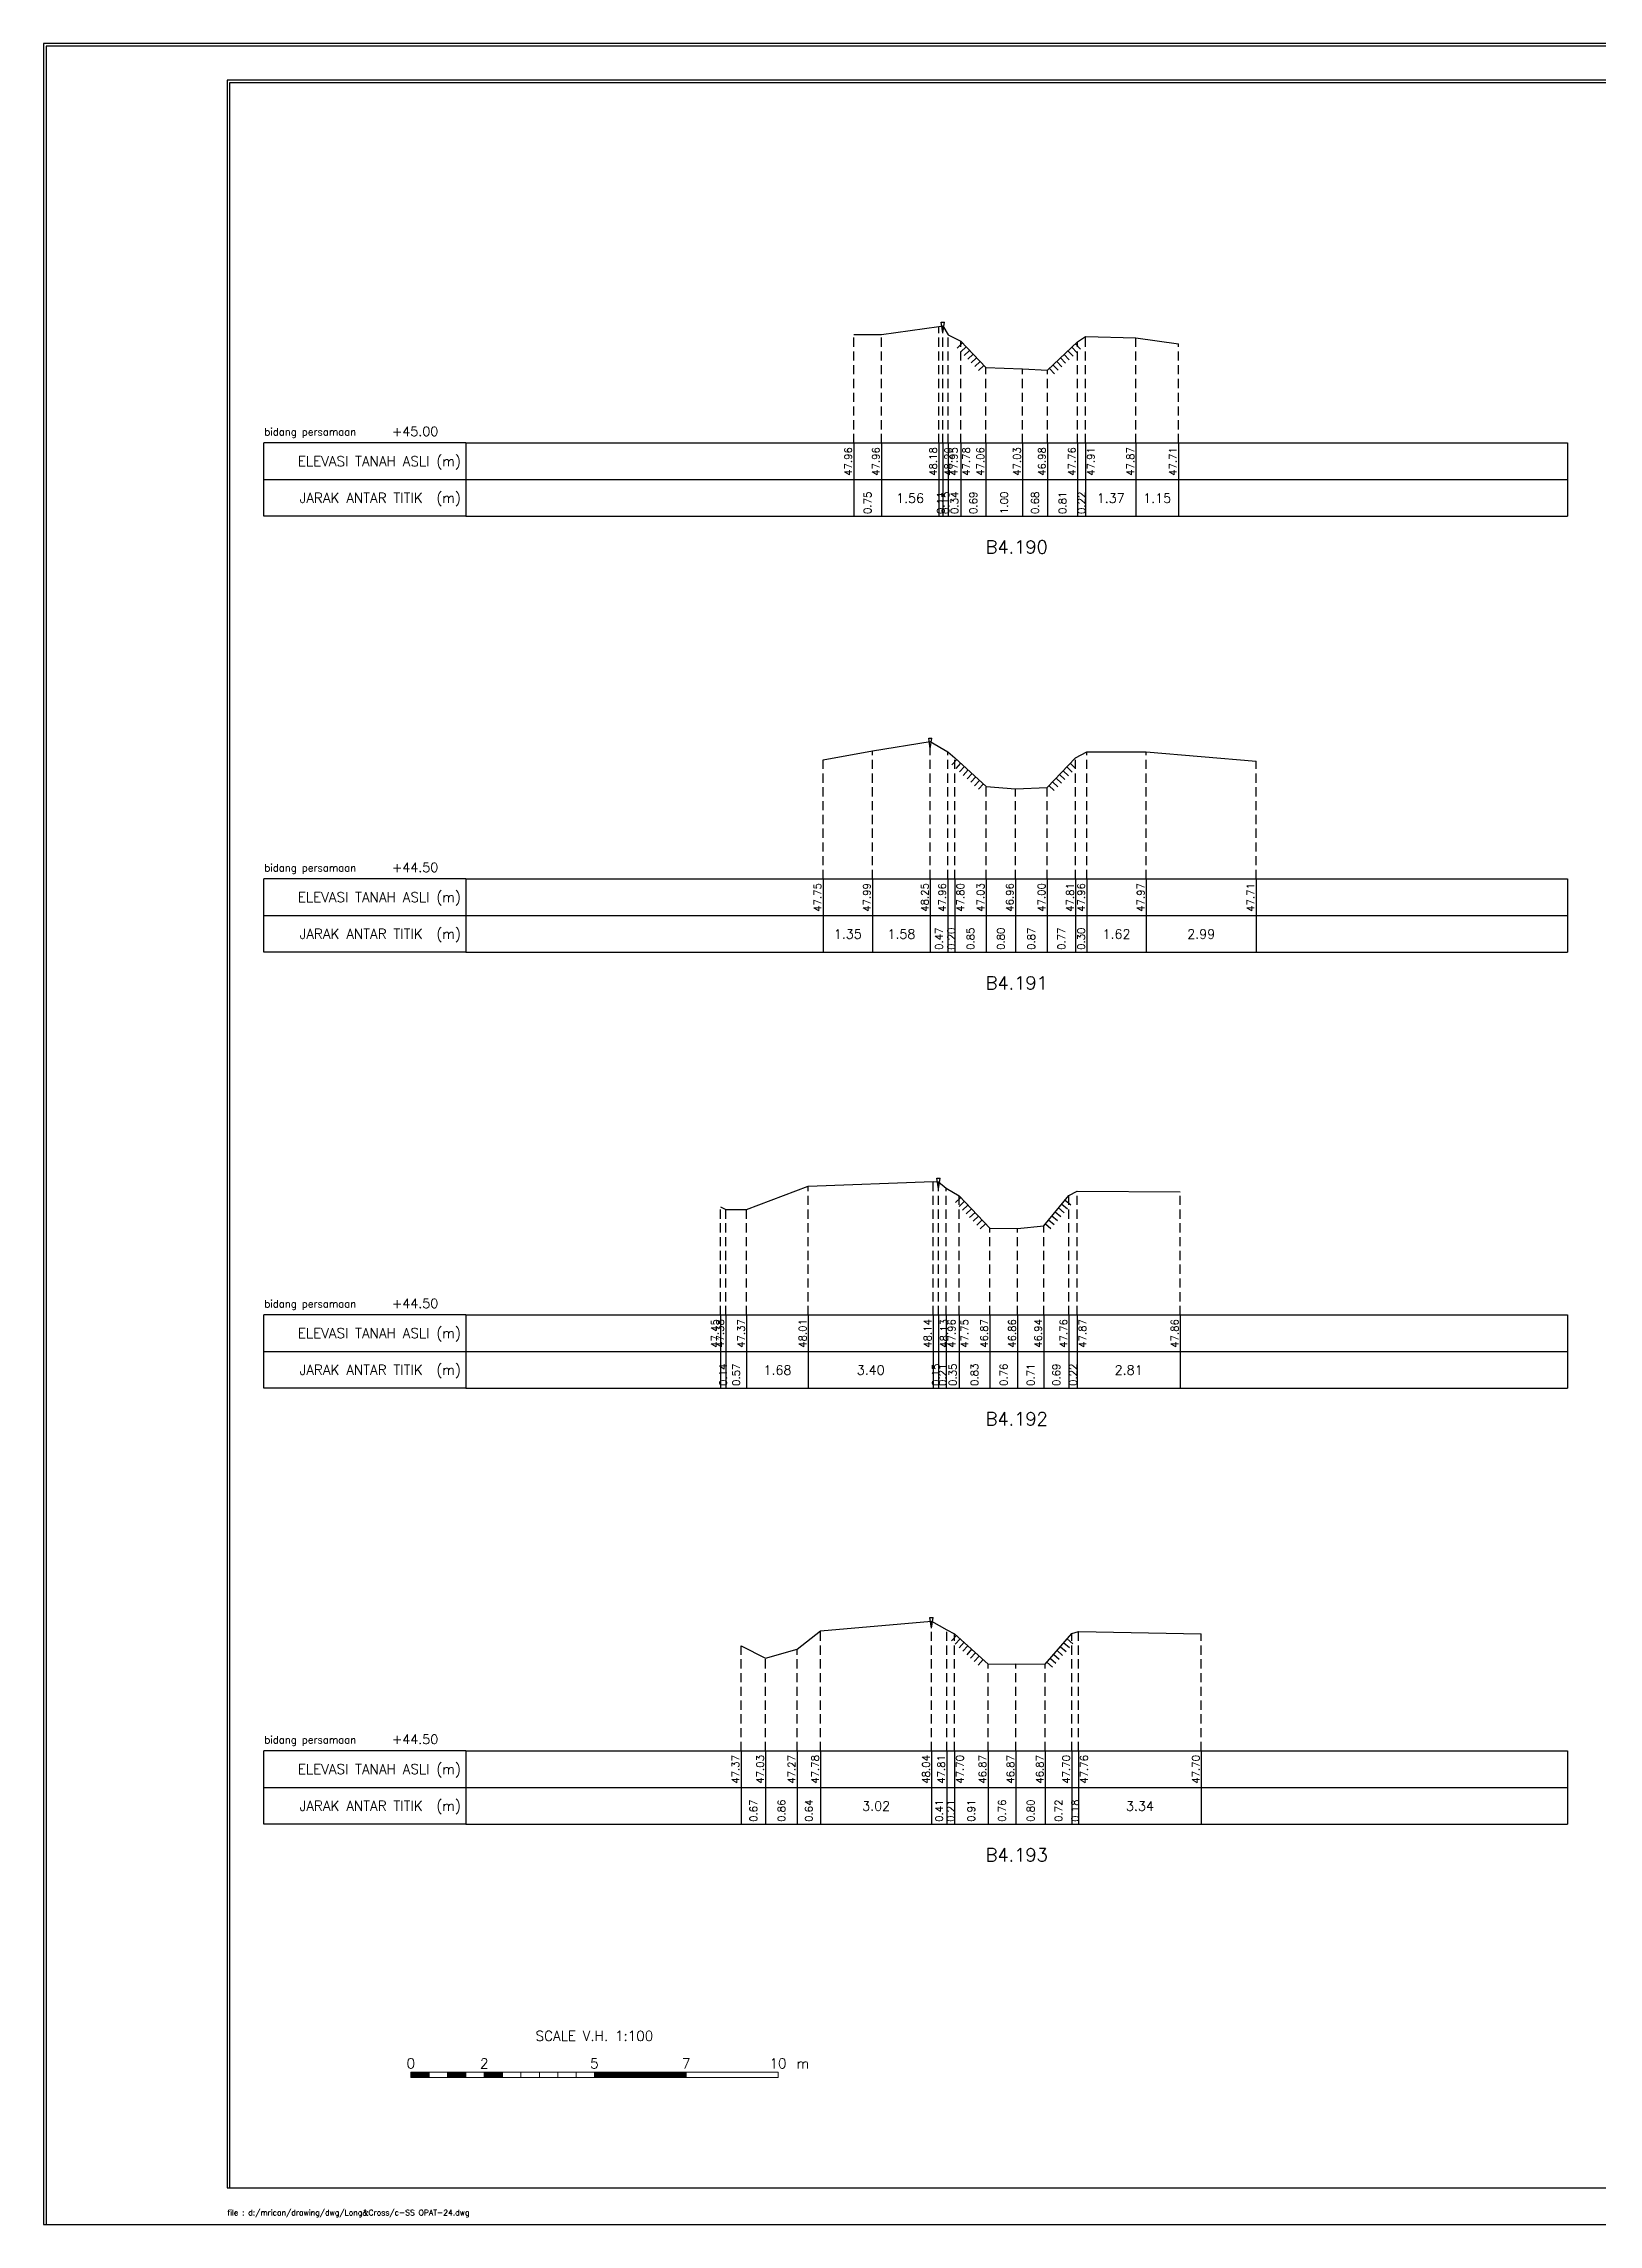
# Model space of a CAD drawing. Header units: inches. Extents: x -11 to 3175, y -842 to -783.
# Drawn here: x 1973 to 2015.3, y -842 to -782.6 of the extents above; entities that cross this region are included whole.
import ezdxf
from ezdxf.enums import TextEntityAlignment as Align

# ---------------------------------------------------------------- set-up
doc = ezdxf.new("R2010")
doc.units = ezdxf.units.IN
doc.header["$MEASUREMENT"] = 0
doc.linetypes.add('DASHED2', pattern=[0.375, 0.25, -0.125])
doc.layers.add('KOP', color=7, linetype='Continuous')
doc.layers.add('pelengkap', color=7, linetype='Continuous')
doc.styles.add('ARIAL', font='arial.ttf')
doc.styles.add('battang01', font='arial.ttf')
doc.styles.add('L100', font='simplex.shx', dxfattribs={"height": 0.254})
doc.styles.add('L140', font='simplex.shx', dxfattribs={"height": 0.356})
doc.styles.add('L60', font='simplex.shx', dxfattribs={"height": 0.152})
doc.styles.add('L80', font='simplex.shx', dxfattribs={"height": 0.203})
doc.styles.add('ROMANS-N', font='ROMANS.SHX', dxfattribs={"width": 0.8})
doc.styles.add('SONDU', font='arial.ttf')
doc.styles.get("Standard").update_dxf_attribs({"font": 'simplex.shx'})
doc.styles.add('STYLE1', font='arial.ttf', dxfattribs={"height": 0.2})

# ---------------------------------------------------------------- blocks, each defined once
blk = doc.blocks.new('kop')
at = {"layer": 'KOP'}
h = blk.add_hatch(color=3, dxfattribs=at)
h.paths.add_polyline_path([(609.87, 69.8), (591.81, 69.8), (591.81, 51.91), (609.87, 51.91)])
h.paths.add_polyline_path([(592.1, 52.25), (592.1, 69.5), (609.53, 69.5), (609.53, 52.25)], flags=16)
edge = h.paths.add_edge_path(flags=0)
edge.add_line((608.87, 52.91), (601.67, 52.91))
edge.add_ellipse((597.68, 52.92), major_axis=(2.82, 2.82), ratio=1, start_angle=314.84704, end_angle=495.15296)
edge.add_line((593.69, 52.91), (592.76, 52.91))
edge.add_line((592.76, 52.91), (592.76, 58.63))
edge.add_line((592.76, 58.63), (595.43, 58.63))
edge.add_ellipse((595.43, 63.37), major_axis=(-3.35, 3.35), ratio=1, start_angle=135, end_angle=315)
edge.add_line((595.43, 68.11), (595.43, 68.84))
edge.add_line((595.43, 68.84), (601.65, 68.84))
edge.add_line((601.65, 68.84), (601.65, 58.59))
edge.add_ellipse((604.86, 58.63), major_axis=(2.26, 2.26), ratio=1, start_angle=135.57378, end_angle=315)
edge.add_line((608.06, 58.63), (608.87, 58.63))
edge.add_line((608.87, 58.63), (608.87, 52.91))
h = blk.add_hatch(dxfattribs=at)
h.set_pattern_fill('ANSI31', color=21)
h.paths.add_polyline_path([(609.53, 69.5), (592.1, 69.5), (592.1, 52.25), (609.53, 52.25)])
edge = h.paths.add_edge_path(flags=16)
edge.add_line((608.06, 58.63), (608.87, 58.63))
edge.add_line((608.87, 58.63), (608.87, 52.91))
edge.add_line((608.87, 52.91), (601.67, 52.91))
edge.add_ellipse((597.68, 52.92), major_axis=(-2.82, 2.82), ratio=1, start_angle=224.84704, end_angle=405.15296)
edge.add_line((593.69, 52.91), (592.76, 52.91))
edge.add_line((592.76, 52.91), (592.76, 58.63))
edge.add_line((592.76, 58.63), (595.43, 58.63))
edge.add_ellipse((595.43, 63.37), major_axis=(-3.35, 3.35), ratio=1, start_angle=135, end_angle=315)
edge.add_line((595.43, 68.11), (595.43, 68.84))
edge.add_line((595.43, 68.84), (601.65, 68.84))
edge.add_line((601.65, 68.84), (601.65, 58.59))
edge.add_ellipse((604.86, 58.63), major_axis=(-2.26, 2.26), ratio=1, start_angle=45.57378, end_angle=225)
h = blk.add_hatch(color=3, dxfattribs=at)
edge = h.paths.add_edge_path()
edge.add_line((601.65, 68.84), (595.43, 68.84))
edge.add_line((595.43, 68.84), (595.43, 68.11))
edge.add_ellipse((595.43, 63.37), major_axis=(-3.35, 3.35), ratio=1, start_angle=135, end_angle=315, ccw=False)
edge.add_line((595.43, 58.63), (592.76, 58.63))
edge.add_line((592.76, 58.63), (592.76, 52.91))
edge.add_line((592.76, 52.91), (593.69, 52.91))
edge.add_ellipse((597.68, 52.92), major_axis=(-2.82, 2.82), ratio=1, start_angle=-135.15296, end_angle=45.15296, ccw=False)
edge.add_line((601.67, 52.91), (608.87, 52.91))
edge.add_line((608.87, 52.91), (608.87, 58.63))
edge.add_line((608.87, 58.63), (608.06, 58.63))
edge.add_ellipse((604.86, 58.63), major_axis=(2.26, 2.26), ratio=1, start_angle=134.42622, end_angle=315, ccw=False)
edge.add_line((601.65, 58.66), (601.65, 68.84))
h = blk.add_hatch(dxfattribs=at)
h.set_pattern_fill('ANSI31', color=41)
h.paths.add_polyline_path([(595.59, 25.44), (591.99, 25.44), (591.99, 22.12), (595.59, 22.12)])
h.paths.add_polyline_path([(594.83, 23.8), (595.49, 22.51), (594.95, 22.51), (594.37, 23.59), (594.37, 22.51), (593.85, 22.51), (593.85, 24.73), (593.24, 22.51), (592.84, 22.51), (592.12, 25.05), (592.67, 25.05), (593.03, 23.54), (593.41, 25.05), (594.37, 25.05), (594.37, 23.99), (594.89, 25.05), (595.46, 25.05)], flags=16)
at = {"color": 2}
blk.add_lwpolyline([(-49.29, -9.99), (790.69, -9.99), (790.69, 583.29), (-49.29, 583.29)], close=True, dxfattribs=at)
at = {"color": 6}
blk.add_lwpolyline([(0.65, 0), (780.7, 0), (780.7, 573.3), (0.65, 573.3)], close=True, dxfattribs=at)
at = {"layer": 'KOP', "color": 5}
for p, q in [((590.8, 70.96), (590.8, 29.98)), ((590.8, 70.96), (780.7, 70.96)), ((400.9, 29.98), (400.9, 0)), ((400.9, 29.98), (590.8, 29.98)), ((590.8, 29.98), (590.8, 0))]:
    blk.add_line(p, q, dxfattribs=at)
at = {"layer": 'KOP', "color": 3}
for p, q in [((591.81, 69.8), (609.87, 69.8)), ((591.81, 51.91), (591.81, 69.8)), ((592.1, 69.5), (609.53, 69.5)), ((592.1, 52.25), (592.1, 69.5)), ((595.43, 68.84), (595.43, 68.11)), ((595.43, 68.84), (601.65, 68.84)), ((601.65, 58.59), (601.65, 68.84)), ((609.53, 69.5), (609.53, 52.25)), ((609.87, 69.8), (609.87, 51.91)), ((592.76, 52.91), (592.76, 58.63)), ((595.43, 58.63), (592.76, 58.63)), ((608.87, 58.63), (608.06, 58.63)), ((608.87, 58.63), (608.87, 52.91)), ((609.87, 51.91), (591.81, 51.91)), ((609.53, 52.25), (592.1, 52.25)), ((593.69, 52.91), (592.76, 52.91)), ((608.87, 52.91), (601.67, 52.91)), ((720.73, 43.98), (780.7, 43.98)), ((720.73, 36.98), (780.7, 36.98)), ((415.9, 29.98), (415.9, 0)), ((430.89, 29.98), (430.89, 0)), ((545.83, 29.98), (545.83, 0)), ((560.82, 29.98), (560.82, 0)), ((575.81, 29.98), (575.81, 0)), ((655.77, 29.98), (655.77, 11.99)), ((675.76, 29.98), (675.76, 0)), ((705.74, 29.98), (705.74, 0)), ((400.9, 24.99), (590.8, 24.99)), ((655.77, 23.99), (720.73, 23.99)), ((720.73, 23.99), (780.7, 23.99)), ((400.9, 19.99), (590.8, 19.99)), ((655.77, 17.99), (720.73, 17.99)), ((720.73, 17.99), (780.7, 17.99)), ((740.72, 17.99), (740.72, 0)), ((400.9, 14.99), (590.8, 14.99)), ((590.8, 6), (720.73, 6))]:
    blk.add_line(p, q, dxfattribs=at)
at = {"layer": 'KOP', "color": 4}
for p, q in [((610.79, 70.96), (610.79, 50.97)), ((720.73, 70.96), (720.73, 0)), ((590.8, 50.97), (720.73, 50.97)), ((720.73, 50.97), (780.7, 50.97)), ((590.8, 29.98), (720.73, 29.98)), ((720.73, 29.98), (780.7, 29.98)), ((590.8, 11.99), (720.73, 11.99))]:
    blk.add_line(p, q, dxfattribs=at)
at = {"layer": 'KOP', "color": 41}
blk.add_line((595.59, 22.12), (591.99, 22.12), dxfattribs=at)
for points in [[(591.99, 25.44), (595.59, 25.44)], [(592.12, 25.05), (592.67, 25.05)], [(592.12, 25.05), (592.84, 22.51)], [(592.2, 25.44), (592.42, 25.44)], [(592.63, 25.44), (592.84, 25.44)], [(592.67, 25.05), (593.03, 23.54), (593.41, 25.05)], [(593.05, 25.44), (593.26, 25.44)], [(593.24, 22.51), (593.85, 24.73)], [(593.41, 25.05), (594.37, 25.05)], [(593.48, 25.44), (593.69, 25.44)], [(593.85, 22.51), (593.85, 24.73)], [(593.9, 25.44), (594.11, 25.44)], [(594.32, 25.44), (594.53, 25.44)], [(594.37, 25.05), (594.37, 23.99)], [(594.37, 23.99), (594.89, 25.05)], [(594.75, 25.44), (594.96, 25.44)], [(594.83, 23.8), (595.46, 25.05)], [(594.83, 23.8), (595.49, 22.51)], [(594.89, 25.05), (595.46, 25.05)], [(595.17, 25.44), (595.38, 25.44)], [(592.84, 22.51), (593.24, 22.51)], [(593.85, 22.51), (594.37, 22.51)], [(594.95, 22.51), (594.37, 23.59)], [(594.37, 23.59), (594.37, 22.51)], [(594.95, 22.51), (595.49, 22.51)]]:
    blk.add_lwpolyline(points, dxfattribs=at)
at = {"layer": 'KOP', "color": 42}
for points in [[(592.2, 29.11), (592.2, 25.44)], [(592.54, 29.11), (592.54, 25.44)], [(592.96, 29.11), (592.96, 25.44)], [(593.38, 29.11), (593.38, 25.44)], [(593.81, 29.11), (593.81, 25.44)], [(594.23, 29.11), (594.23, 25.44)], [(594.65, 29.11), (594.65, 25.44)], [(595.08, 29.11), (595.08, 25.44)], [(595.5, 29.11), (595.5, 25.44)]]:
    blk.add_lwpolyline(points, dxfattribs=at)
at = {"layer": 'KOP', "color": 3}
for centre, major_axis, start_param, end_param in [((595.43, 63.37), (-3.35, 3.35), 2.356194, 5.497787), ((597.68, 52.92), (-2.82, 2.82), 3.924321, 7.071253), ((604.86, 58.63), (-2.26, 2.26), 0.785398, 3.926991)]:
    blk.add_ellipse(centre, major_axis=major_axis, ratio=1, start_param=start_param, end_param=end_param, dxfattribs=at)
at = {"layer": 'KOP', "color": 5, "style": 'SONDU'}
for s, height, width, p, p2 in [('MINISTRY OF PUBLIC WORKS AND HOUSING', 3.4982, 0.971049, (612.49, 65.4), (715.58, 65.4)), ('DIRECTORATE GENERAL OF WATER RESOURCES', 2.7485, 1.100714, (612.33, 60.62), (715.42, 60.62)), ('DIRECTORATE OF IRRIGATION AND LOWLAND', 1.9989, 1.638753, (612.52, 56.15), (715.75, 56.15))]:
    blk.add_text(s, height=height, dxfattribs=dict(at, width=width)).set_placement(p, p2, align=Align.FIT)
at = {"layer": 'KOP', "color": 3, "style": 'ROMANS-N', "width": 1.832261}
blk.add_text('Jalan Pattimura No. 20 Kebayoran Baru, Jakarta Selatan', height=1.2493, dxfattribs=at).set_placement((612.79, 53.07), (715.58, 53.07), align=Align.FIT)
at = {"layer": 'KOP', "color": 5, "style": 'ARIAL'}
blk.add_text('Subject:', height=3.252, dxfattribs=at).set_placement((593.75, 45.87))
at = {"layer": 'KOP', "color": 3}
for s, height, style, p in [('Scheme', 1.999, 'battang01', (722.75, 46.66)), (':', 2, 'battang01', (740.37, 46.56)), ('D.I MRICAN', 1.999, 'battang01', (742.66, 46.66)), ('District', 1.999, 'battang01', (722.68, 39.97)), ('KEDIRI', 1.999, 'battang01', (742.66, 39.66)), (':', 2, 'battang01', (740.38, 39.87)), ('Province', 1.999, 'battang01', (722.75, 32.66)), (':', 2, 'battang01', (740.37, 32.57)), ('EAST JAVA', 1.999, 'battang01', (742.66, 32.66)), ('Prepared by', 1.9989, 'battang01', (657.14, 25.79)), ('No. of Sheet ', 1.9989, 'battang01', (722.52, 26.68)), (':', 2, 'battang01', (740.38, 25.62)), ('in joint venture with:', 1.2493, 'SONDU', (597.56, 21.07)), ('Checked by', 1.999, 'battang01', (657.14, 19.79)), ('Register', 1.999, 'battang01', (722.52, 20.02)), (':', 2, 'battang01', (740.36, 19.92)), ('Team Leader', 1.9989, 'battang01', (657.14, 13.79)), ('Yoo, Kang-Keun', 1.9989, 'battang01', (677.26, 13.79)), ('Date :', 1.999, 'battang01', (722.52, 13.49)), ('No. of Contract :', 1.9989, 'battang01', (743.52, 13.49)), ('No.', 2, 'STYLE1', (404.73, 6.99)), ('Date', 2, 'STYLE1', (417.78, 6.99)), ('Revised', 2, 'STYLE1', (483.04, 7.17)), ('Drawn', 2, 'STYLE1', (550.92, 7.18)), ('Checked', 2, 'STYLE1', (562.62, 7.11)), ('Approv.', 2, 'STYLE1', (578.86, 7.21)), ('Acknowledge by', 1.9989, 'battang01', (592.18, 7.8)), (':', 2, 'battang01', (612.76, 7.81)), ('Approved by', 1.9989, 'battang01', (592.18, 1.8)), (':', 2, 'battang01', (612.81, 1.77)), ('Directorate of Irrigations and Lowlands', 1.9989, 'battang01', (614.08, 1.59))]:
    blk.add_text(s, height=height, dxfattribs=dict(at, style=style)).set_placement(p)
at = {"layer": 'KOP', "color": 6, "style": 'SONDU'}
blk.add_text('PT. VIRAMA KARYA (Persero)', height=2.5809, dxfattribs=at).set_placement((597.36, 26.15))
at = {"layer": 'KOP', "color": 42, "style": 'SONDU'}
blk.add_text('VIRAMA', height=0.942, dxfattribs=at).set_placement((591.3, 21.04))
at = {"layer": 'KOP', "color": 4, "style": 'SONDU'}
for s, p in [('Korean Rural Community Corporation', (592.02, 18.86)), ('PT. Wiratman', (592.02, 16.86)), ('PT. Terasis Erojaya', (591.94, 12.59)), ('PT. Tuah Agung Anugrah', (592, 14.73))]:
    blk.add_text(s, height=1.4992, dxfattribs=at).set_placement(p)
at = {"layer": 'KOP', "color": 3, "insert": (719.86, 60.77), "char_height": 2.4987, "width": 61.4394, "attachment_point": 4, "style": 'SONDU'}
blk.add_mtext('\\pi1.9124;Project Preparation Consultant (PPC)\\P\\pi3.0493;Firm For Develompent of the Mrican \\P\\pi7.7731;Irrigation System In East Java', dxfattribs=at)
at = {"layer": 'KOP', "color": 2, "insert": (597.57, 24.25), "char_height": 0.9995, "width": 48.7181, "attachment_point": 1, "style": 'SONDU'}
blk.add_mtext('Jl. Hang Tuah Raya No.26, Kebayoran Baru Jakarta Selatan 12120 Indonesia', dxfattribs=at)
blk = doc.blocks.new('*X6')
at = {"color": 0}
for p, q in [((20000, 6250), (25000, 6250)), ((20000, 6200), (25000, 6200)), ((20000, 6150), (25000, 6150)), ((20000, 6100), (25000, 6100)), ((20000, 6050), (25000, 6050))]:
    blk.add_line(p, q, dxfattribs=at)
blk = doc.blocks.new('*X5')
at = {"color": 0}
for p, q in [((14000, 6250), (15000, 6250)), ((14000, 6200), (15000, 6200)), ((14000, 6150), (15000, 6150)), ((14000, 6100), (15000, 6100)), ((14000, 6050), (15000, 6050))]:
    blk.add_line(p, q, dxfattribs=at)
blk = doc.blocks.new('*X3')
at = {"color": 0}
for p, q in [((10000, 6250), (11000, 6250)), ((10000, 6200), (11000, 6200)), ((10000, 6150), (11000, 6150)), ((10000, 6100), (11000, 6100)), ((10000, 6050), (11000, 6050))]:
    blk.add_line(p, q, dxfattribs=at)
blk = doc.blocks.new('*X4')
at = {"color": 0}
for p, q in [((12000, 6250), (13000, 6250)), ((12000, 6200), (13000, 6200)), ((12000, 6150), (13000, 6150)), ((12000, 6100), (13000, 6100)), ((12000, 6050), (13000, 6050))]:
    blk.add_line(p, q, dxfattribs=at)
blk = doc.blocks.new('c100')
at = {"color": 2}
blk.add_lwpolyline([(-5, -1), (79.1, -1), (79.1, 58.4), (-5, 58.4)], close=True, dxfattribs=at)
at = {"color": 6}
blk.add_lwpolyline([(0, 0), (78.1, 0), (78.1, 57.4), (0, 57.4)], close=True, dxfattribs=at)
at = {"color": 3, "lineweight": 0}
for points in [[(5, 3), (5.5, 3), (5.5, 3.15), (5, 3.15)], [(5.5, 3), (6, 3), (6, 3.15), (5.5, 3.15)], [(6, 3), (6.5, 3), (6.5, 3.15), (6, 3.15)], [(6.5, 3), (7, 3), (7, 3.15), (6.5, 3.15)], [(7, 3), (7.5, 3), (7.5, 3.15), (7, 3.15)], [(7.5, 3), (8, 3), (8, 3.15), (7.5, 3.15)], [(8, 3), (8.5, 3), (8.5, 3.15), (8, 3.15)], [(8.5, 3), (9, 3), (9, 3.15), (8.5, 3.15)], [(9, 3), (9.5, 3), (9.5, 3.15), (9, 3.15)], [(9.5, 3), (10, 3), (10, 3.15), (9.5, 3.15)], [(10, 3), (12.5, 3), (12.5, 3.15), (10, 3.15)], [(12.5, 3), (15, 3), (15, 3.15), (12.5, 3.15)]]:
    blk.add_lwpolyline(points, close=True, dxfattribs=at)
at = {"color": 1, "lineweight": 0, "xscale": 0.0005, "yscale": 0.0005, "zscale": 0.0005}
for name in ['*X3', '*X4', '*X5', '*X6']:
    blk.add_blockref(name, (0, 0), dxfattribs=at)
at = {"color": 3}
for s, p in [('SCALE V.H. 1:100', (10, 4)), ('0', (5, 3.25)), ('2', (7, 3.25)), ('5', (10, 3.25)), ('7', (12.5, 3.25)), ('10', (15, 3.25))]:
    blk.add_text(s, height=0.27, dxfattribs=at).set_placement(p, align=Align.CENTER)
blk.add_text('m', height=0.27, dxfattribs=at).set_placement((15.5, 3.25))
blk = doc.blocks.new('das2')
at = {"color": 5, "linetype": 'Continuous'}
for q in [(0, 1), (17.75, 1)]:
    blk.add_line((2.75, 1), q, dxfattribs=at)
at = {"color": 3, "linetype": 'Continuous'}
for p, q in [((2.75, 1), (2.75, 0)), ((17.75, 1), (17.75, 0)), ((0, 0.5), (17.75, 0.5)), ((2.75, 0), (0, 0)), ((2.75, 0), (17.75, 0))]:
    blk.add_line(p, q, dxfattribs=at)
blk.add_lwpolyline([(0, 0), (0, 1)], dxfattribs=at)
blk.add_text('bidang persamaan', height=0.1, dxfattribs=at).set_placement((0.005, 1.1))
at = {"color": 5, "linetype": 'Continuous'}
for s, p in [('ELEVASI TANAH ASLI (m)', (2.683, 0.683)), ('JARAK ANTAR TITIK  (m)', (2.683, 0.183))]:
    blk.add_text(s, height=0.135, dxfattribs=at).set_placement(p, align=Align.RIGHT)
blk = doc.blocks.new('gbrpatok')
at = {"color": 2, "linetype": 'Continuous'}
for p, q in [((-0.00045, 0.00096), (0.00045, 0.00096)), ((0, -0.00196), (-0.00045, 0.00096)), ((0, -0.00196), (0.00045, 0.00096))]:
    blk.add_line(p, q, dxfattribs=at)

msp = doc.modelspace()

# ---------------------------------------------------------------- linework, layer by layer
at = {"color": 2, "linetype": 'Continuous', "lineweight": -3}
for p, q in [((1995.063, -790.526), (1995.816, -790.525)), ((1995.816, -790.525), (1997.375, -790.306)), ((1997.375, -790.306), (1997.489, -790.286)), ((1997.489, -790.286), (1997.636, -790.53)), ((1997.636, -790.53), (1997.976, -790.703)), ((2001.153, -790.723), (2001.373, -790.575)), ((2001.373, -790.575), (2002.748, -790.61)), ((2002.748, -790.61), (2003.903, -790.773)), ((1997.976, -790.703), (1998.661, -791.425)), ((2000.338, -791.499), (2001.153, -790.723)), ((1998.661, -791.425), (1999.661, -791.458)), ((1999.661, -791.458), (2000.338, -791.499)), ((1994.225, -802.106), (1995.572, -801.867)), ((1995.572, -801.867), (1997.148, -801.611)), ((1997.148, -801.611), (1997.621, -801.894)), ((1997.621, -801.894), (1997.818, -802.053)), ((2001.103, -802.052), (2001.407, -801.893)), ((2001.407, -801.893), (2003.029, -801.887)), ((2003.029, -801.887), (2006.021, -802.143)), ((1997.818, -802.053), (1998.669, -802.831)), ((2000.33, -802.859), (2001.103, -802.052)), ((1998.669, -802.831), (1999.465, -802.896)), ((1999.465, -802.896), (2000.33, -802.859)), ((1992.146, -814.361), (1993.824, -813.722)), ((1993.824, -813.722), (1997.227, -813.593)), ((1997.227, -813.593), (1997.372, -813.599)), ((1997.372, -813.599), (1997.582, -813.776)), ((1997.582, -813.776), (1997.932, -813.981)), ((1991.432, -814.288), (1991.576, -814.357)), ((1991.576, -814.357), (1992.146, -814.361)), ((1997.932, -813.981), (1998.764, -814.861)), ((2000.235, -814.798), (2000.924, -813.977)), ((2000.924, -813.977), (2001.143, -813.859)), ((2001.143, -813.859), (2003.954, -813.878)), ((1998.764, -814.861), (1999.525, -814.877)), ((1999.525, -814.877), (2000.235, -814.798)), ((1994.161, -825.832), (1997.183, -825.568)), ((1997.183, -825.568), (1997.595, -825.802)), ((1991.995, -826.237), (1992.663, -826.581)), ((1993.52, -826.336), (1994.161, -825.832)), ((1997.595, -825.802), (1997.807, -825.91)), ((1997.807, -825.91), (1998.72, -826.742)), ((2000.279, -826.741), (2001, -825.907)), ((2001, -825.907), (2001.185, -825.848)), ((2001.185, -825.848), (2004.528, -825.91)), ((1992.663, -826.581), (1993.52, -826.336)), ((1998.72, -826.742), (1999.48, -826.736)), ((1999.48, -826.736), (2000.279, -826.741))]:
    msp.add_line(p, q, dxfattribs=at)
at = {"color": 1, "linetype": 'DASHED2', "lineweight": -3}
for p, q in [((1995.063, -793.483), (1995.063, -790.526)), ((1995.816, -793.483), (1995.816, -790.525)), ((1997.375, -793.483), (1997.375, -790.306)), ((1997.489, -793.483), (1997.489, -790.286)), ((1997.636, -793.483), (1997.636, -790.53)), ((2001.373, -793.483), (2001.373, -790.575)), ((2002.748, -793.483), (2002.748, -790.61)), ((1997.976, -793.483), (1997.976, -790.703)), ((2001.153, -793.483), (2001.153, -790.723)), ((2003.903, -793.483), (2003.903, -790.773)), ((1998.661, -793.483), (1998.661, -791.425)), ((1999.661, -793.483), (1999.661, -791.458)), ((2000.338, -793.483), (2000.338, -791.499)), ((1995.572, -805.357), (1995.572, -801.867)), ((1997.148, -805.357), (1997.148, -801.611)), ((1997.621, -805.357), (1997.621, -801.894)), ((2001.407, -805.357), (2001.407, -801.893)), ((2003.029, -805.357), (2003.029, -801.887)), ((1994.225, -805.357), (1994.225, -802.106)), ((1997.818, -805.357), (1997.818, -802.053)), ((2001.103, -805.357), (2001.103, -802.052)), ((2006.021, -805.357), (2006.021, -802.143)), ((1998.669, -805.357), (1998.669, -802.831)), ((1999.465, -805.357), (1999.465, -802.896)), ((2000.33, -805.357), (2000.33, -802.859)), ((1993.824, -817.233), (1993.824, -813.722)), ((1997.227, -817.233), (1997.227, -813.593)), ((1997.372, -817.233), (1997.372, -813.599)), ((1997.582, -817.233), (1997.582, -813.776)), ((1991.432, -817.233), (1991.432, -814.288)), ((1991.576, -817.233), (1991.576, -814.357)), ((1992.146, -817.233), (1992.146, -814.361)), ((1997.932, -817.233), (1997.932, -813.981)), ((2000.924, -817.233), (2000.924, -813.977)), ((2001.143, -817.233), (2001.143, -813.859)), ((2003.954, -817.233), (2003.954, -813.878)), ((1998.764, -817.233), (1998.764, -814.861)), ((1999.525, -817.233), (1999.525, -814.877)), ((2000.235, -817.233), (2000.235, -814.798)), ((1997.183, -829.107), (1997.183, -825.568)), ((1991.995, -829.107), (1991.995, -826.237)), ((1994.161, -829.107), (1994.161, -825.832)), ((1997.595, -829.107), (1997.595, -825.802)), ((1997.807, -829.107), (1997.807, -825.91)), ((2001, -829.107), (2001, -825.907)), ((2001.185, -829.107), (2001.185, -825.848)), ((2004.528, -829.107), (2004.528, -825.91)), ((1992.663, -829.107), (1992.663, -826.581)), ((1993.52, -829.107), (1993.52, -826.336)), ((1998.72, -829.107), (1998.72, -826.742)), ((1999.48, -829.107), (1999.48, -826.736)), ((2000.279, -829.107), (2000.279, -826.741))]:
    msp.add_line(p, q, dxfattribs=at)
at = {"color": 1, "linetype": 'Continuous', "lineweight": -3}
for p, q in [((1995.063, -793.483), (1995.063, -795.483)), ((1995.816, -793.483), (1995.816, -795.483)), ((1997.375, -793.483), (1997.375, -795.483)), ((1997.489, -793.483), (1997.489, -795.483)), ((1997.636, -793.483), (1997.636, -795.483)), ((1997.976, -793.483), (1997.976, -795.483)), ((1998.661, -793.483), (1998.661, -795.483)), ((1999.661, -793.483), (1999.661, -795.483)), ((2000.338, -793.483), (2000.338, -795.483)), ((2001.153, -793.483), (2001.153, -795.483)), ((2001.373, -793.483), (2001.373, -795.483)), ((2002.748, -793.483), (2002.748, -795.483)), ((2003.903, -793.483), (2003.903, -795.483)), ((1994.225, -805.357), (1994.225, -807.357)), ((1995.572, -805.357), (1995.572, -807.357)), ((1997.148, -805.357), (1997.148, -807.357)), ((1997.621, -805.357), (1997.621, -807.357)), ((1997.818, -805.357), (1997.818, -807.357)), ((1998.669, -805.357), (1998.669, -807.357)), ((1999.465, -805.357), (1999.465, -807.357)), ((2000.33, -805.357), (2000.33, -807.357)), ((2001.103, -805.357), (2001.103, -807.357)), ((2001.407, -805.357), (2001.407, -807.357)), ((2003.029, -805.357), (2003.029, -807.357)), ((2006.021, -805.357), (2006.021, -807.357)), ((1991.432, -817.233), (1991.432, -819.233)), ((1991.576, -817.233), (1991.576, -819.233)), ((1992.146, -817.233), (1992.146, -819.233)), ((1993.824, -817.233), (1993.824, -819.233)), ((1997.227, -817.233), (1997.227, -819.233)), ((1997.372, -817.233), (1997.372, -819.233)), ((1997.582, -817.233), (1997.582, -819.233)), ((1997.932, -817.233), (1997.932, -819.233)), ((1998.764, -817.233), (1998.764, -819.233)), ((1999.525, -817.233), (1999.525, -819.233)), ((2000.235, -817.233), (2000.235, -819.233)), ((2000.924, -817.233), (2000.924, -819.233)), ((2001.143, -817.233), (2001.143, -819.233)), ((2003.954, -817.233), (2003.954, -819.233)), ((1991.995, -829.107), (1991.995, -831.107)), ((1992.663, -829.107), (1992.663, -831.107)), ((1993.52, -829.107), (1993.52, -831.107)), ((1994.161, -829.107), (1994.161, -831.107)), ((1997.183, -829.107), (1997.183, -831.107)), ((1997.595, -829.107), (1997.595, -831.107)), ((1997.807, -829.107), (1997.807, -831.107)), ((1998.72, -829.107), (1998.72, -831.107)), ((1999.48, -829.107), (1999.48, -831.107)), ((2000.279, -829.107), (2000.279, -831.107)), ((2001, -829.107), (2001, -831.107)), ((2001.185, -829.107), (2001.185, -831.107)), ((2004.528, -829.107), (2004.528, -831.107))]:
    msp.add_line(p, q, dxfattribs=at)
at = {"layer": 'pelengkap', "color": 1, "linetype": 'Continuous', "lineweight": -3}
for p, q in [((1998.024, -790.753), (1997.879, -790.891)), ((1998.12, -790.855), (1997.975, -790.993)), ((1998.216, -790.957), (1998.071, -791.094)), ((1998.313, -791.058), (1998.168, -791.196)), ((1998.409, -791.16), (1998.264, -791.297)), ((2000.693, -791.161), (2000.831, -791.306)), ((2000.795, -791.064), (2000.933, -791.209)), ((2000.896, -790.968), (2001.034, -791.112)), ((2000.997, -790.871), (2001.135, -791.016)), ((2001.099, -790.775), (2001.237, -790.919)), ((1998.506, -791.261), (1998.361, -791.399)), ((1998.602, -791.363), (1998.457, -791.5)), ((2000.389, -791.45), (2000.527, -791.595)), ((2000.49, -791.354), (2000.628, -791.499)), ((2000.592, -791.257), (2000.73, -791.402)), ((1997.87, -802.101), (1997.735, -802.248)), ((1997.973, -802.195), (1997.838, -802.343)), ((1998.076, -802.29), (1997.941, -802.437)), ((1998.18, -802.384), (1998.045, -802.532)), ((1998.283, -802.478), (1998.148, -802.626)), ((2000.766, -802.404), (2000.91, -802.543)), ((2000.863, -802.303), (2001.007, -802.442)), ((2000.96, -802.202), (2001.104, -802.341)), ((1998.386, -802.573), (1998.251, -802.721)), ((1998.49, -802.667), (1998.355, -802.815)), ((1998.593, -802.762), (1998.458, -802.909)), ((2000.379, -802.809), (2000.523, -802.947)), ((2000.475, -802.708), (2000.62, -802.846)), ((2000.572, -802.607), (2000.717, -802.745)), ((2000.669, -802.506), (2000.813, -802.644)), ((1997.98, -814.031), (1997.835, -814.169)), ((1998.076, -814.133), (1997.931, -814.271)), ((1998.172, -814.235), (1998.027, -814.372)), ((1998.269, -814.337), (1998.123, -814.474)), ((2000.64, -814.315), (2000.793, -814.443)), ((2000.73, -814.208), (2000.883, -814.336)), ((2000.82, -814.1), (2000.973, -814.229)), ((1998.365, -814.438), (1998.219, -814.576)), ((1998.461, -814.54), (1998.316, -814.677)), ((1998.557, -814.642), (1998.412, -814.779)), ((1998.653, -814.743), (1998.508, -814.881)), ((2000.28, -814.744), (2000.433, -814.873)), ((2000.37, -814.637), (2000.523, -814.765)), ((2000.46, -814.529), (2000.613, -814.658)), ((2000.55, -814.422), (2000.703, -814.551)), ((1997.858, -825.958), (1997.724, -826.105)), ((1997.962, -826.052), (1997.827, -826.2)), ((1998.065, -826.146), (1997.931, -826.294)), ((1998.169, -826.24), (1998.034, -826.388)), ((2000.783, -826.159), (2000.934, -826.29)), ((2000.874, -826.053), (2001.026, -826.184)), ((1998.272, -826.335), (1998.138, -826.483)), ((1998.376, -826.429), (1998.241, -826.577)), ((1998.479, -826.523), (1998.345, -826.671)), ((1998.583, -826.618), (1998.448, -826.765)), ((2000.325, -826.689), (2000.476, -826.819)), ((2000.417, -826.583), (2000.568, -826.713)), ((2000.508, -826.477), (2000.659, -826.607)), ((2000.6, -826.371), (2000.751, -826.502)), ((2000.691, -826.265), (2000.843, -826.396))]:
    msp.add_line(p, q, dxfattribs=at)

# ---------------------------------------------------------------- block references
at = {"color": 2, "linetype": 'Continuous', "lineweight": -3}
msp.add_blockref('c100', (1978, -841), dxfattribs=at)
for name, p, xscale, yscale, zscale in [('kop', (1978, -841), 0.1, 0.1, 0.1), ('das2', (1979, -795.475), 2, 2, 2), ('das2', (1979, -807.35), 2, 2, 2), ('das2', (1979, -819.225), 2, 2, 2), ('das2', (1979, -831.1), 2, 2, 2)]:
    msp.add_blockref(name, p, dxfattribs=dict(at, xscale=xscale, yscale=yscale, zscale=zscale))
at = {"color": 1, "linetype": 'Continuous', "lineweight": -3, "xscale": 100, "yscale": 100, "zscale": 100}
for p in [(1997.489, -790.286), (1997.148, -801.611), (1997.372, -813.599), (1997.183, -825.568)]:
    msp.add_blockref('gbrpatok', p, dxfattribs=at)

# ---------------------------------------------------------------- texts
at = {"color": 3, "linetype": 'Continuous', "lineweight": -3, "style": 'L100'}
for s, p in [('+45.00', (1983.116, -793.29)), ('1.56', (1996.596, -795.108)), ('1.37', (2002.06, -795.108)), ('1.15', (2003.325, -795.108)), ('+44.50', (1983.116, -805.165)), ('1.35', (1994.899, -806.982)), ('1.58', (1996.36, -806.982)), ('1.62', (2002.218, -806.982)), ('2.99', (2004.525, -806.982)), ('+44.50', (1983.116, -817.04)), ('1.68', (1992.985, -818.858)), ('3.40', (1995.525, -818.858)), ('2.81', (2002.548, -818.858)), ('+44.50', (1983.116, -828.915)), ('3.02', (1995.672, -830.732)), ('3.34', (2002.857, -830.732))]:
    msp.add_text(s, height=0.254, dxfattribs=at).set_placement(p, align=Align.CENTER)
at = {"color": 3, "linetype": 'Continuous', "lineweight": -3, "style": 'L80'}
for s, p in [('47.96', (1995.013, -793.983)), ('47.96', (1995.766, -793.983)), ('48.18', (1997.325, -793.983)), ('48.20', (1997.739, -793.983)), ('47.95', (1997.886, -793.983)), ('47.78', (1998.225, -793.983)), ('47.06', (1998.611, -793.983)), ('47.03', (1999.61, -793.983)), ('46.98', (2000.288, -793.983)), ('47.76', (2001.103, -793.983)), ('47.91', (2001.623, -793.983)), ('47.87', (2002.697, -793.983)), ('47.71', (2003.852, -793.983)), ('47.75', (1994.175, -805.857)), ('47.99', (1995.522, -805.857)), ('48.25', (1997.098, -805.857)), ('47.96', (1997.571, -805.857)), ('47.80', (1998.068, -805.857)), ('47.03', (1998.619, -805.857)), ('46.96', (1999.415, -805.857)), ('47.00', (2000.28, -805.857)), ('47.81', (2001.053, -805.857)), ('47.96', (2001.356, -805.857)), ('47.97', (2002.979, -805.857)), ('47.71', (2005.971, -805.857)), ('47.45', (1991.382, -817.733)), ('47.38', (1991.526, -817.733)), ('47.37', (1992.095, -817.733)), ('48.01', (1993.773, -817.733)), ('48.14', (1997.176, -817.733)), ('48.13', (1997.622, -817.733)), ('47.96', (1997.831, -817.733)), ('47.75', (1998.182, -817.733)), ('46.87', (1998.714, -817.733)), ('46.86', (1999.475, -817.733)), ('46.94', (2000.185, -817.733)), ('47.76', (2000.874, -817.733)), ('47.87', (2001.392, -817.733)), ('47.86', (2003.904, -817.733)), ('47.37', (1991.944, -829.607)), ('47.03', (1992.613, -829.607)), ('47.27', (1993.469, -829.607)), ('47.78', (1994.111, -829.607)), ('48.04', (1997.133, -829.607)), ('47.81', (1997.545, -829.607)), ('47.70', (1998.056, -829.607)), ('46.87', (1998.67, -829.607)), ('46.87', (1999.43, -829.607)), ('46.87', (2000.229, -829.607)), ('47.70', (2000.95, -829.607)), ('47.76', (2001.435, -829.607)), ('47.70', (2004.478, -829.607))]:
    msp.add_text(s, height=0.203, rotation=90, dxfattribs=at).set_placement(p, align=Align.CENTER)
for s, p in [('0.75', (1995.44, -795.108)), ('0.11', (1997.432, -795.108)), ('0.15', (1997.563, -795.108)), ('0.34', (1997.806, -795.108)), ('0.69', (1998.318, -795.108)), ('1.00', (1999.161, -795.108)), ('0.68', (1999.999, -795.108)), ('0.81', (2000.746, -795.108)), ('0.22', (2001.263, -795.108)), ('0.47', (1997.384, -806.982)), ('0.20', (1997.719, -806.982)), ('0.85', (1998.243, -806.982)), ('0.80', (1999.067, -806.982)), ('0.87', (1999.897, -806.982)), ('0.77', (2000.717, -806.982)), ('0.30', (2001.255, -806.982)), ('0.14', (1991.504, -818.858)), ('0.57', (1991.861, -818.858)), ('0.15', (1997.299, -818.858)), ('0.21', (1997.477, -818.858)), ('0.35', (1997.757, -818.858)), ('0.83', (1998.348, -818.858)), ('0.76', (1999.145, -818.858)), ('0.71', (1999.88, -818.858)), ('0.69', (2000.579, -818.858)), ('0.22', (2001.033, -818.858)), ('0.67', (1992.329, -830.732)), ('0.86', (1993.092, -830.732)), ('0.64', (1993.841, -830.732)), ('0.41', (1997.389, -830.732)), ('0.21', (1997.701, -830.732)), ('0.91', (1998.263, -830.732)), ('0.76', (1999.1, -830.732)), ('0.80', (1999.88, -830.732)), ('0.72', (2000.64, -830.732)), ('0.18', (2001.092, -830.732))]:
    msp.add_text(s, height=0.203, rotation=90, dxfattribs=at).set_placement(p, align=Align.MIDDLE_CENTER)
at = {"color": 4, "linetype": 'Continuous', "lineweight": -3, "style": 'L140'}
for s, p in [('B4.190', (1999.5, -796.487)), ('B4.191', (1999.5, -808.362)), ('B4.192', (1999.5, -820.237)), ('B4.193', (1999.5, -832.112))]:
    msp.add_text(s, height=0.356, dxfattribs=at).set_placement(p, align=Align.CENTER)
at = {"color": 2, "linetype": 'Continuous', "lineweight": -3, "style": 'L60'}
msp.add_text('file : d:/mrican/drawing/dwg/Long&Cross/c-SS OPAT-24.dwg', height=0.152, dxfattribs=at).set_placement((1978, -841.8), align=Align.BOTTOM_LEFT)

doc.saveas('drawing.dxf')
